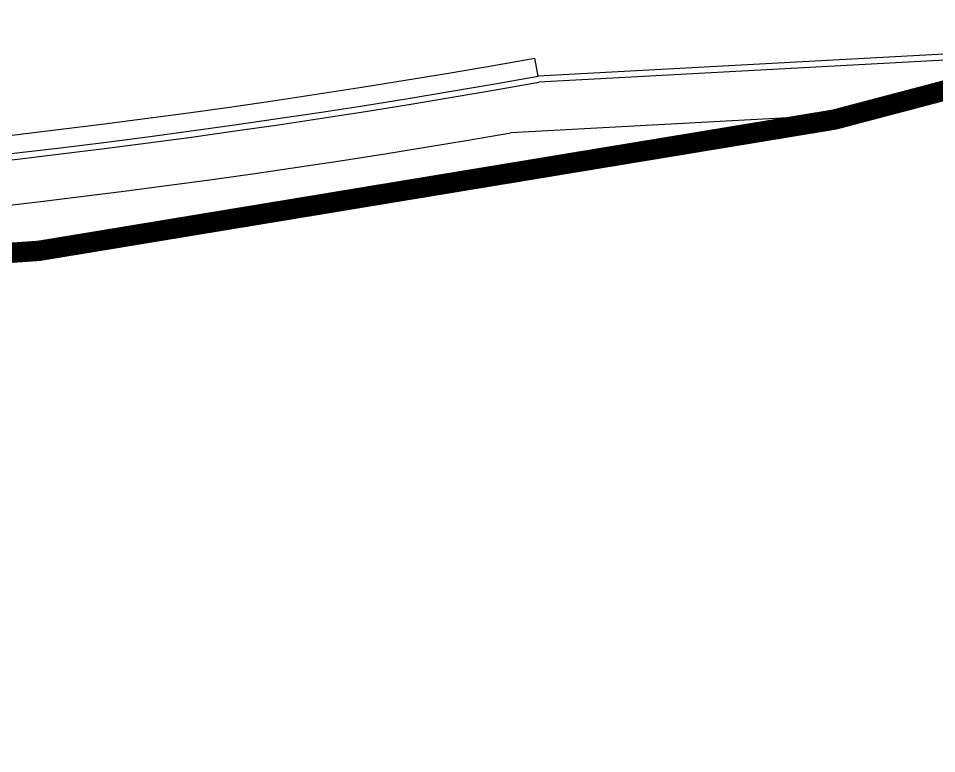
# Model space of a CAD drawing. Header units: metres. Extents: x 689715 to 690980, y 1005284 to 1006835.
# Drawn here: x 690718.7 to 690741.24, y 1005701.58 to 1005719.63 of the extents above; entities that cross this region are included whole.
import ezdxf

# ---------------------------------------------------------------- set-up
doc = ezdxf.new("R2010")
doc.units = ezdxf.units.M
doc.linetypes.add('CENTER', pattern=[2, 1.25, -0.25, 0.25, -0.25])
doc.linetypes.add('DASHED2', pattern=[0.375, 0.25, -0.125])
for name, color, linetype in [('C-CALLE-ACERA', 8, 'Continuous'), ('C-CALLE-CORDON', 8, 'Continuous'), ('C-CALLE-EJE', 160, 'CENTER'), ('C-LOTE-LINEA', 230, 'Continuous'), ('POLIGONO EFECTIVO FIII', 6, 'Continuous')]:
    doc.layers.add(name, color=color, linetype=linetype)

msp = doc.modelspace()

# ---------------------------------------------------------------- linework, layer by layer
at = {"layer": 'C-CALLE-ACERA', "flags": 128}
for points in [[(690747.322, 1005719.067), (690731.46, 1005718.21)], [(690747.345, 1005718.918), (690731.477, 1005718.061)], [(690731.46, 1005718.21), (690731.38, 1005718.653)], [(690739.399, 1005717.287), (690730.79, 1005716.822)]]:
    msp.add_lwpolyline(points, dxfattribs=at)
at = {"layer": 'C-CALLE-CORDON'}
msp.add_lwpolyline([(690663.324, 1005716.088, 0.081317), (690730.79, 1005716.822)], format="xyb", dxfattribs=at)
for radius, start, end in [(207.1, 261.14894, 280.16958), (207.55, 261.14894, 280.16958), (207.7, 261.15297, 280.16702)]:
    msp.add_arc((690694.814, 1005922.5), radius, start, end, dxfattribs=at)
at = {"layer": 'C-CALLE-EJE', "ltscale": 5}
msp.add_lwpolyline([(690628.714, 1005729.08, 0.001087), (690630.41, 1005728.624), (690642.262, 1005725.463, 0.142351), (690756.043, 1005727.984), (690843.843, 1005755.621, -0.092088), (690914.934, 1005764.287), (690966.173, 1005761.088)], format="xyb", dxfattribs=at)
at = {"layer": 'C-LOTE-LINEA', "linetype": 'DASHED2', "ltscale": 10}
msp.add_lwpolyline([(690527.163, 1005762.552, 0.06097), (690620.713, 1005724.923), (690640.696, 1005719.593, 0.14235), (690757.867, 1005722.189), (690845.667, 1005749.826, -0.092088), (690914.556, 1005758.224), (690939.615, 1005756.659, -0.432046), (690945.196, 1005749.935), (690944.607, 1005745.162), (690942.901, 1005731.346), (690930.48, 1005684.672), (690925.166, 1005664.705), (690911.019, 1005618.732), (690882.38, 1005530.82), (690879.935, 1005523.811), (690874.414, 1005511.208), (690854.384, 1005461.893)], format="xyb", dxfattribs=at)
at = {"layer": 'POLIGONO EFECTIVO FIII', "linetype": 'Continuous', "ltscale": 10, "const_width": 0.5}
msp.add_lwpolyline([(690527.163, 1005762.552, 0.06097), (690620.713, 1005724.923), (690640.696, 1005719.593, 0.14235), (690757.867, 1005722.189), (690845.667, 1005749.826, -0.092088), (690914.556, 1005758.224), (690939.615, 1005756.659, -0.432046), (690945.196, 1005749.935), (690944.607, 1005745.162), (690942.901, 1005731.346), (690930.48, 1005684.672), (690925.166, 1005664.705), (690911.019, 1005618.732), (690882.38, 1005530.82), (690879.935, 1005523.811), (690874.414, 1005511.208), (690854.384, 1005461.893)], format="xyb", dxfattribs=at)

doc.saveas('drawing.dxf')
